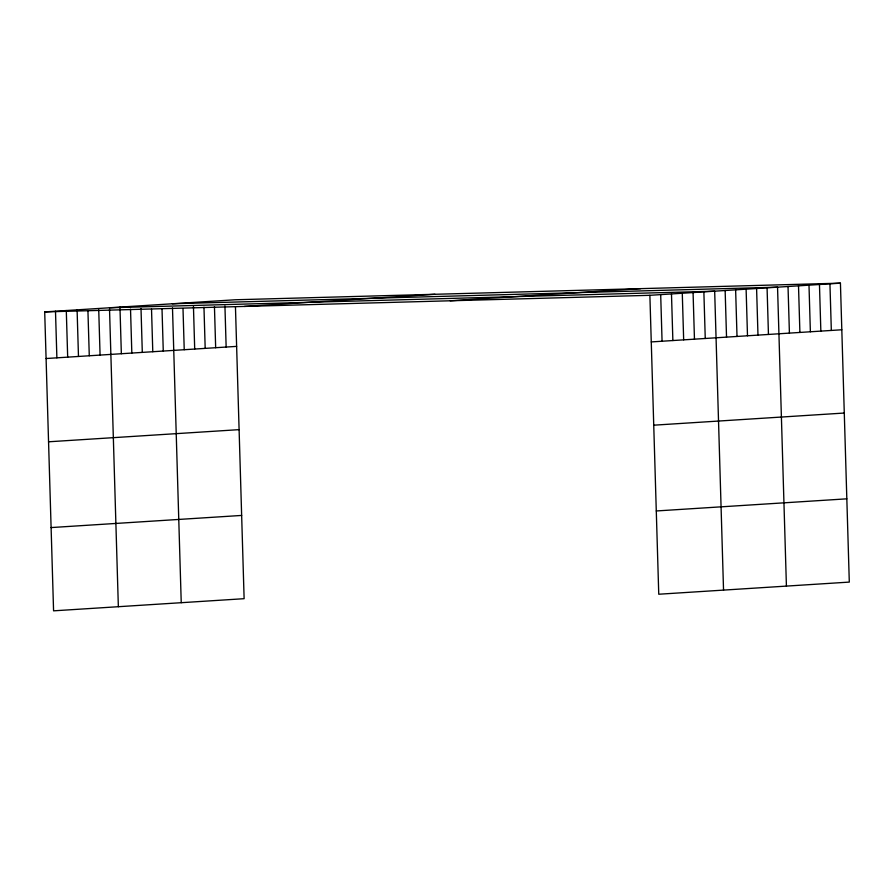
<?xml version="1.0" encoding="UTF-8"?>
<svg xmlns="http://www.w3.org/2000/svg" width="894" height="894" viewBox="0 0 894 894"><rect width="100%" height="100%" fill="white"/><g stroke="black" fill="none" stroke-linecap="round" stroke-linejoin="round"><path stroke-width="1.34" d="M235.446 306.62L244.118 598.689L53.573 610.837L44.7 311.905L235.245 299.769L840.427 283.163L849.3 582.095L658.755 594.231L649.882 295.311L840.427 283.163M244.408 306.43L434.953 294.282M450.174 300.786L640.719 288.639M46.086 358.528L236.631 346.38M651.268 341.921L841.813 329.774M48.555 441.792L239.1 429.645M653.737 425.186L844.282 413.039M51.103 527.572L241.648 515.436M656.285 510.966L846.83 498.83M172.363 303.77L777.545 287.164L786.418 586.095M109.481 307.782L714.675 291.176L723.537 590.107M44.7 311.905L649.882 295.311M829.945 283.834L831.331 330.445M819.463 284.493L820.848 331.115M808.992 285.164L810.377 331.775M798.51 285.834L799.895 332.445M788.027 286.505L789.413 333.116M767.074 287.834L768.449 334.457M756.592 288.505L757.978 335.116M746.11 289.175L747.496 335.786M735.628 289.846L737.014 336.457M725.146 290.505L726.531 337.127M703.869 291.869L705.254 338.48M693.073 292.55L694.459 339.172M682.278 293.243L683.664 339.854M671.483 293.925L672.869 340.547M660.688 294.618L662.063 341.229M224.93 305.916L226.148 347.051M214.448 306.586L215.666 347.721M203.966 307.257L205.184 348.381M193.45 306.553L194.702 349.051M183.002 308.586L184.231 349.722M172.486 307.882L181.236 602.701M162.004 308.553L163.267 351.051M151.522 309.223L152.785 351.722M141.006 308.519L142.302 352.392M130.524 309.19L131.831 353.063M119.964 307.111L121.349 353.722M109.526 309.156L118.354 606.713M98.731 309.838L100.072 355.086M87.925 310.531L89.277 355.767M77.096 309.849L78.471 356.46M66.29 310.531L67.676 357.153M55.495 311.224L56.881 357.835"/></g></svg>
